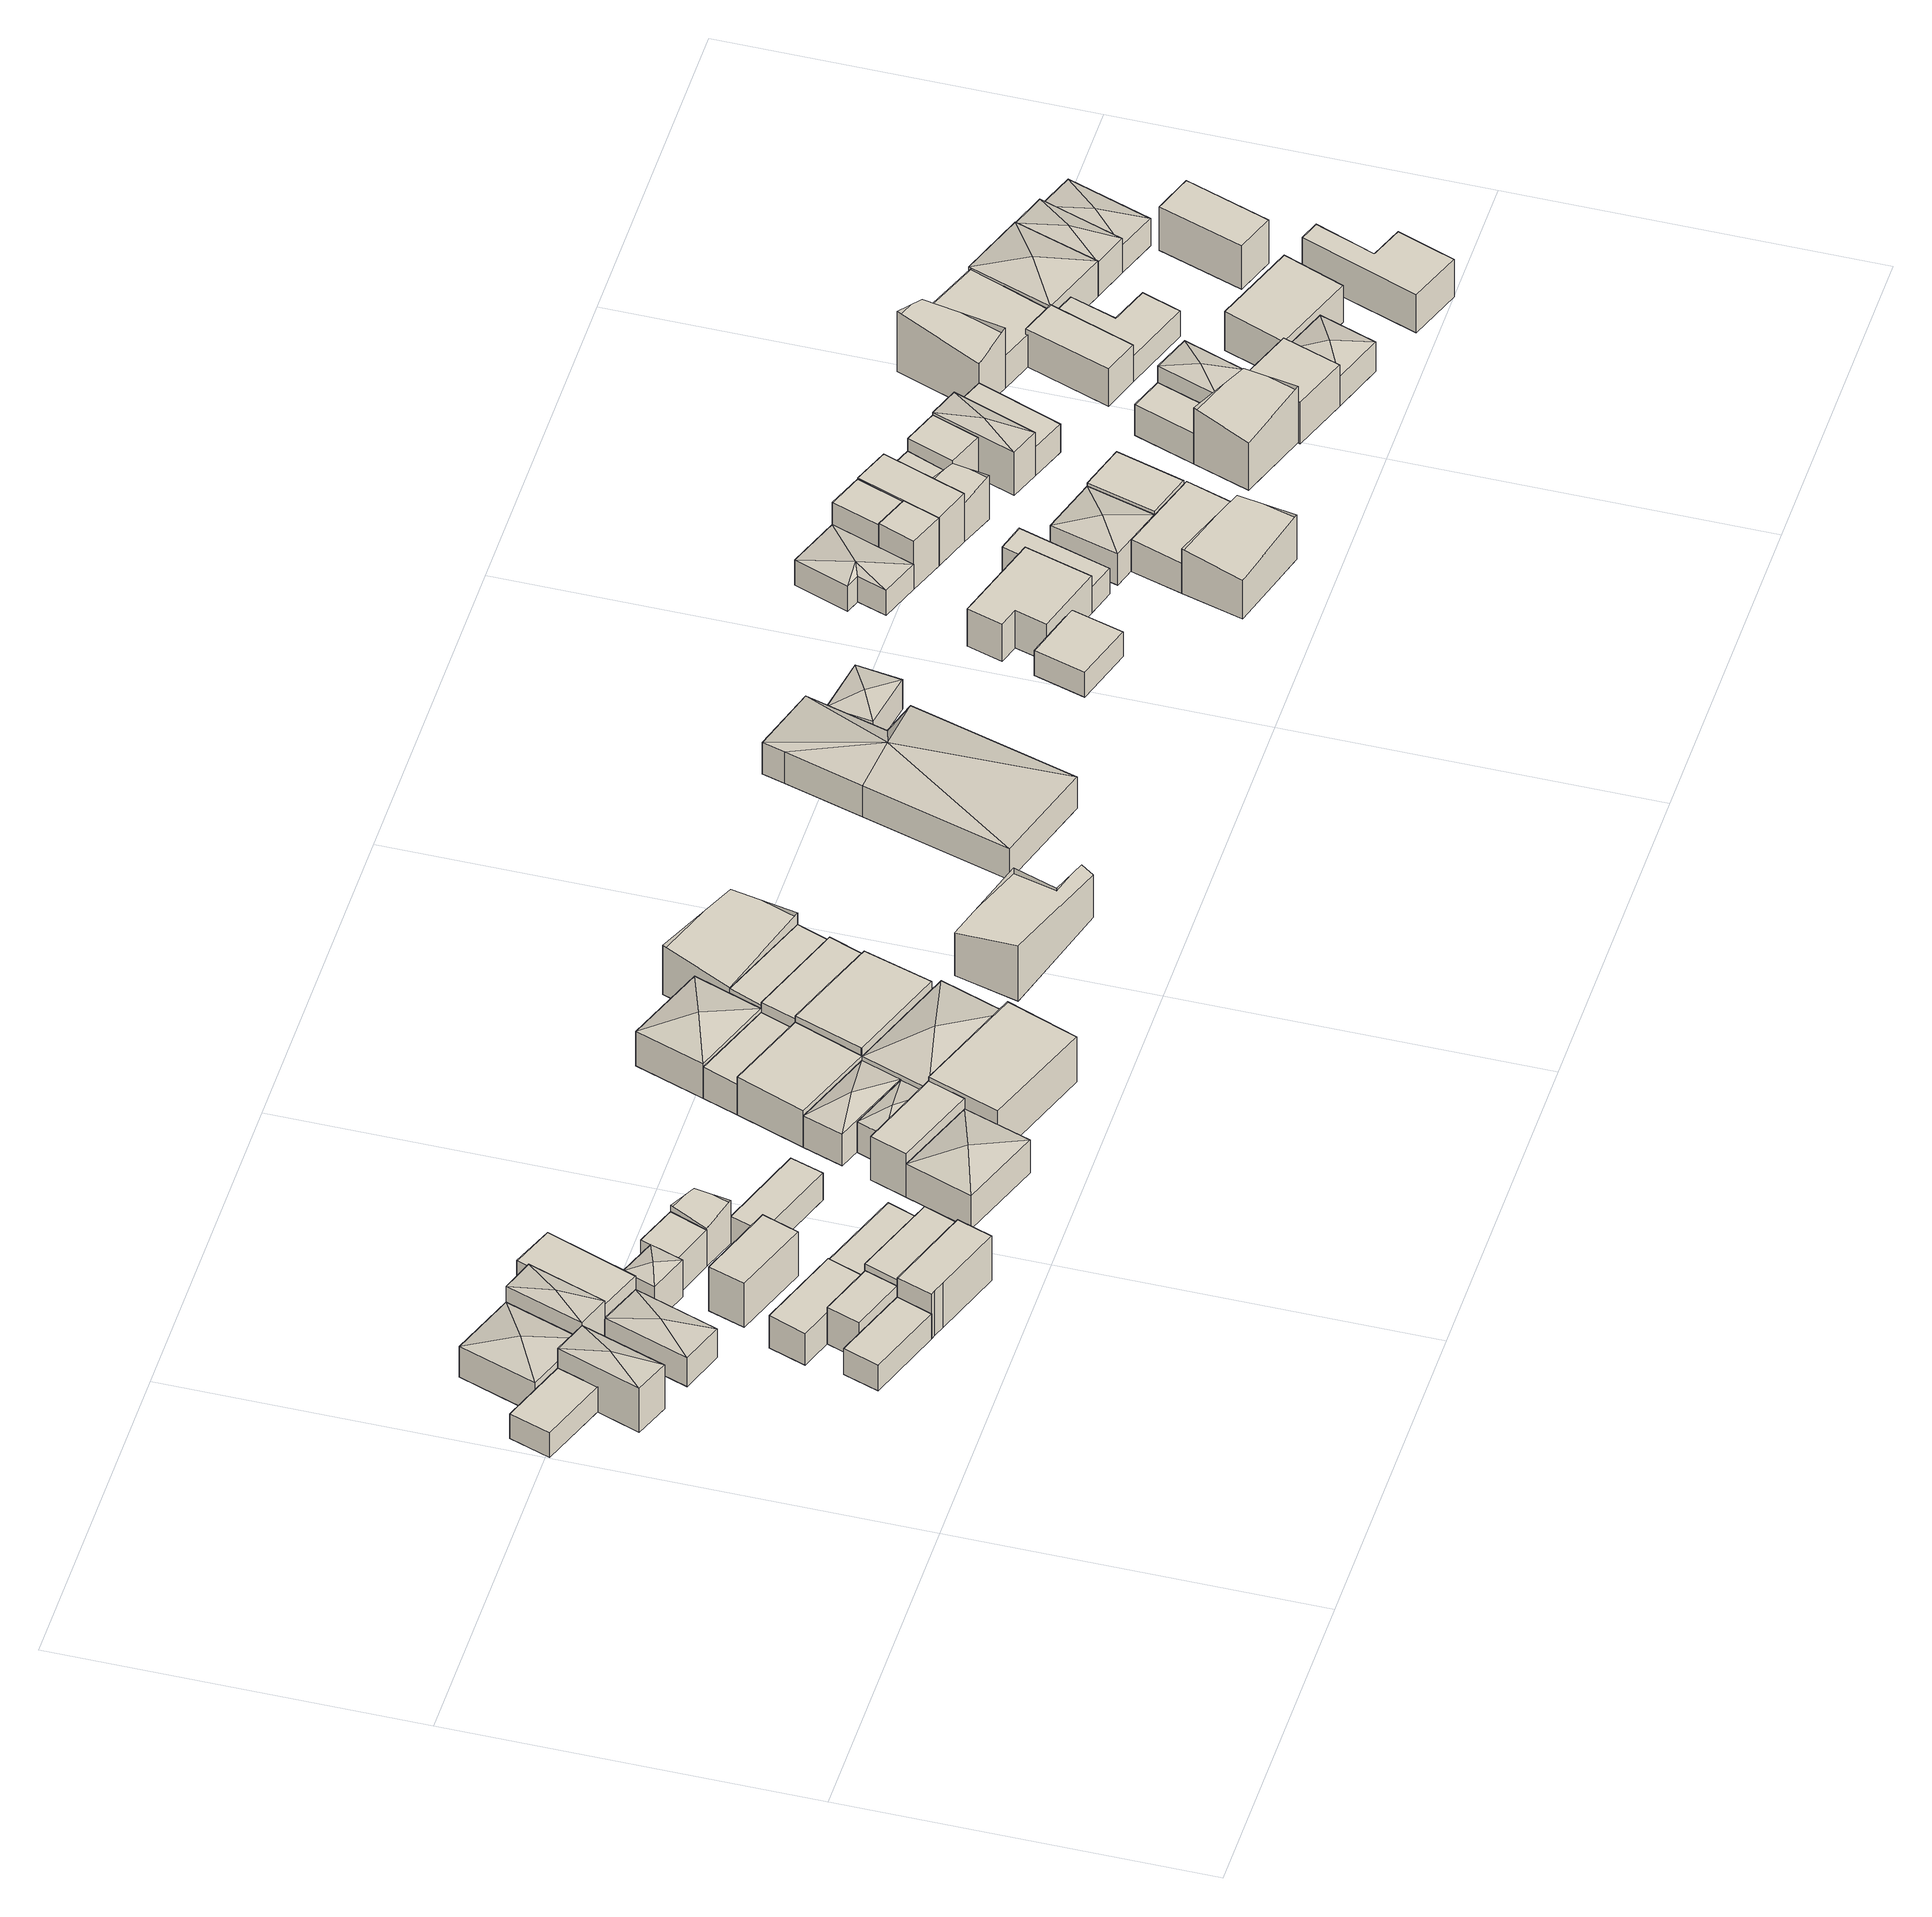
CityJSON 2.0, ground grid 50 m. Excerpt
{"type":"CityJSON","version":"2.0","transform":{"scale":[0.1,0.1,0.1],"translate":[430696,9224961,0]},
"CityObjects":{
"building1":{"type":"Building","attributes":{"Building Type":"Residential","Roof Shape":"flat","Roof Material":"Concrete Glazed Tile","Roof Material Code":1,"Roof Direction":"northwest","Building Height":4.13,"Roof Slope":10.5,"Footprint Area":60.04,"Solar PV Capacity Low":7.52,"Solar PV Capacity High":9.87,"Solar Annual Energy Low":10840,"Solar Annual Energy High":14286,"Suitable PV Area":44.88},"geometry":[{"type":"MultiSurface","lod":"2.2","boundaries":[[[0,1,2,3]],[[3,2,4,5]],[[2,1,6,4]],[[1,0,7,6]],[[0,3,5,7]],[[5,4,6,7]]]}]},
"building2":{"type":"Building","attributes":{"Building Type":"Residential","Roof Shape":"hip","Roof Material":"Concrete Glazed Tile","Roof Material Code":1,"Roof Direction":"northwest","Building Height":7.33,"Roof Slope":27.8,"Footprint Area":62.61,"Solar PV Capacity Low":7.84,"Solar PV Capacity High":10.3,"Solar Annual Energy Low":11304,"Solar Annual Energy High":14898,"Suitable PV Area":46.8},"geometry":[{"type":"MultiSurface","lod":"2.2","boundaries":[[[8,3,9,10]],[[10,9,11,12]],[[9,3,13,11]],[[3,8,14,13]],[[8,10,12,14]],[[12,11,15]],[[11,13,15]],[[13,14,15]],[[14,12,15]]]}]},
"building3":{"type":"Building","attributes":{"Building Type":"Residential","Roof Shape":"hip","Roof Material":"Concrete Glazed Tile","Roof Material Code":1,"Roof Direction":"northwest","Building Height":5.06,"Roof Slope":23.3,"Footprint Area":111.2,"Solar PV Capacity Low":13.92,"Solar PV Capacity High":18.29,"Solar Annual Energy Low":20076,"Solar Annual Energy High":26459,"Suitable PV Area":83.12},"geometry":[{"type":"MultiSurface","lod":"2.2","boundaries":[[[16,17,8,18]],[[18,8,19,20]],[[8,17,21,19]],[[17,16,22,21]],[[16,18,20,22]],[[20,19,23]],[[19,21,23]],[[21,22,23]],[[22,20,23]]]}]},
"building4":{"type":"Building","attributes":{"Building Type":"Residential","Roof Shape":"shed","Roof Material":"Concrete Glazed Tile","Roof Material Code":1,"Roof Direction":"northwest","Building Height":4.15,"Roof Slope":12.6,"Footprint Area":57.9,"Solar PV Capacity Low":7.25,"Solar PV Capacity High":9.52,"Solar Annual Energy Low":10454,"Solar Annual Energy High":13777,"Suitable PV Area":43.28},"geometry":[{"type":"MultiSurface","lod":"2.2","boundaries":[[[24,25,26,27,28]],[[28,27,29,30]],[[27,26,31,29]],[[26,25,32,31]],[[25,24,33,32]],[[24,28,30,33]],[[30,29,31,32,33]]]}]},
"building5":{"type":"Building","attributes":{"Building Type":"Residential","Roof Shape":"hip","Roof Material":"Concrete Glazed Tile","Roof Material Code":1,"Roof Direction":"northwest","Building Height":4.75,"Roof Slope":22.5,"Footprint Area":78.25,"Solar PV Capacity Low":9.8,"Solar PV Capacity High":12.87,"Solar Annual Energy Low":14127,"Solar Annual Energy High":18619,"Suitable PV Area":58.49},"geometry":[{"type":"MultiSurface","lod":"2.2","boundaries":[[[34,35,36,37]],[[37,36,38,39]],[[36,35,40,38]],[[35,34,41,40]],[[34,37,39,41]],[[39,38,42]],[[38,40,42]],[[40,41,42]],[[41,39,42]]]}]},
"building6":{"type":"Building","attributes":{"Building Type":"Residential","Roof Shape":"hip","Roof Material":"Concrete Glazed Tile","Roof Material Code":1,"Roof Direction":"northwest","Building Height":7.66,"Roof Slope":21.5,"Footprint Area":55.86,"Solar PV Capacity Low":6.99,"Solar PV Capacity High":9.19,"Solar Annual Energy Low":10085,"Solar Annual Energy High":13291,"Suitable PV Area":41.75},"geometry":[{"type":"MultiSurface","lod":"2.2","boundaries":[[[18,8,34,43]],[[43,34,44,45]],[[34,8,46,44]],[[8,18,47,46]],[[18,43,45,47]],[[45,44,48]],[[44,46,48]],[[46,47,48]],[[47,45,48]]]}]},
"building7":{"type":"Building","attributes":{"Building Type":"Residential","Roof Shape":"flat","Roof Material":"Concrete Glazed Tile","Roof Material Code":1,"Roof Direction":"northwest","Building Height":6.09,"Roof Slope":8.3,"Footprint Area":38.68,"Solar PV Capacity Low":4.84,"Solar PV Capacity High":6.36,"Solar Annual Energy Low":6984,"Solar Annual Energy High":9204,"Suitable PV Area":28.91},"geometry":[{"type":"MultiSurface","lod":"2.2","boundaries":[[[49,26,25,50]],[[50,25,51,52]],[[25,26,53,51]],[[26,49,54,53]],[[49,50,52,54]],[[52,51,53,54]]]}]},
"building8":{"type":"Building","attributes":{"Building Type":"Residential","Roof Shape":"shed","Roof Material":"Concrete Glazed Tile","Roof Material Code":1,"Roof Direction":"northwest","Building Height":5.1,"Roof Slope":18.2,"Footprint Area":68.45,"Solar PV Capacity Low":8.57,"Solar PV Capacity High":11.26,"Solar Annual Energy Low":12358,"Solar Annual Energy High":16287,"Suitable PV Area":51.17},"geometry":[{"type":"MultiSurface","lod":"2.2","boundaries":[[[55,56,57,58]],[[58,57,59,60]],[[57,56,61,59]],[[56,55,62,61]],[[55,58,60,62]],[[60,59,61,62]]]}]},
"building9":{"type":"Building","attributes":{"Building Type":"Residential","Roof Shape":"flat","Roof Material":"Concrete Glazed Tile","Roof Material Code":1,"Roof Direction":"northwest","Building Height":5.85,"Roof Slope":8.4,"Footprint Area":0,"Solar PV Capacity Low":0,"Solar PV Capacity High":0,"Solar Annual Energy Low":0,"Solar Annual Energy High":0,"Suitable PV Area":0}},
"building10":{"type":"Building","attributes":{"Building Type":"Residential","Roof Shape":"shed","Roof Material":"Concrete Glazed Tile","Roof Material Code":1,"Roof Direction":"northwest","Building Height":6.98,"Roof Slope":15.5,"Footprint Area":84.18,"Solar PV Capacity Low":10.54,"Solar PV Capacity High":13.84,"Solar Annual Energy Low":15198,"Solar Annual Energy High":20030,"Suitable PV Area":62.93},"geometry":[{"type":"MultiSurface","lod":"2.2","boundaries":[[[63,34,37,64]],[[64,37,65,66]],[[37,34,67,65]],[[34,63,68,67]],[[63,64,66,68]],[[66,65,67,68]]]}]},
"building11":{"type":"Building","attributes":{"Building Type":"Residential","Roof Shape":"flat","Roof Material":"Concrete Glazed Tile","Roof Material Code":1,"Roof Direction":"northwest","Building Height":7.36,"Roof Slope":7.9,"Footprint Area":64.98,"Solar PV Capacity Low":8.14,"Solar PV Capacity High":10.69,"Solar Annual Energy Low":11731,"Solar Annual Energy High":15461,"Suitable PV Area":48.57},"geometry":[{"type":"MultiSurface","lod":"2.2","boundaries":[[[25,24,69,70,71,72]],[[72,71,73,74]],[[71,70,75,73]],[[70,69,76,75]],[[69,24,77,76]],[[24,25,78,77]],[[25,72,74,78]],[[74,73,75,76,77,78]]]}]},
"building12":{"type":"Building","attributes":{"Building Type":"Residential","Roof Shape":"hip","Roof Material":"Concrete Glazed Tile","Roof Material Code":1,"Roof Direction":"northwest","Building Height":6.15,"Roof Slope":24.6,"Footprint Area":28.36,"Solar PV Capacity Low":3.55,"Solar PV Capacity High":4.66,"Solar Annual Energy Low":5121,"Solar Annual Energy High":6749,"Suitable PV Area":21.2},"geometry":[{"type":"MultiSurface","lod":"2.2","boundaries":[[[79,80,81,82]],[[82,81,83,84]],[[81,80,85,83]],[[80,79,86,85]],[[79,82,84,86]],[[84,83,87]],[[83,85,87]],[[85,86,87]],[[86,84,87]]]}]},
"building13":{"type":"Building","attributes":{"Building Type":"Residential","Roof Shape":"flat","Roof Material":"Concrete Glazed Tile","Roof Material Code":1,"Roof Direction":"northwest","Building Height":7.26,"Roof Slope":8.5,"Footprint Area":59.99,"Solar PV Capacity Low":7.51,"Solar PV Capacity High":9.87,"Solar Annual Energy Low":10832,"Solar Annual Energy High":14275,"Suitable PV Area":44.85},"geometry":[{"type":"MultiSurface","lod":"2.2","boundaries":[[[88,89,90,91]],[[91,90,92,93]],[[90,89,94,92]],[[89,88,95,94]],[[88,91,93,95]],[[93,92,94,95]]]}]},
"building14":{"type":"Building","attributes":{"Building Type":"Residential","Roof Shape":"shed","Roof Material":"Concrete Glazed Tile","Roof Material Code":1,"Roof Direction":"northwest","Building Height":7.02,"Roof Slope":10.1,"Footprint Area":61.41,"Solar PV Capacity Low":7.69,"Solar PV Capacity High":10.1,"Solar Annual Energy Low":11087,"Solar Annual Energy High":14612,"Suitable PV Area":45.9},"geometry":[{"type":"MultiSurface","lod":"2.2","boundaries":[[[50,25,96,97,98,56]],[[56,98,99,100]],[[98,97,101,99]],[[97,96,102,101]],[[96,25,103,102]],[[25,50,104,103]],[[50,56,100,104]],[[100,99,101,102,103,104]]]}]},
"building15":{"type":"Building","attributes":{"Building Type":"Residential","Roof Shape":"shed","Roof Material":"Concrete Glazed Tile","Roof Material Code":1,"Roof Direction":"northwest","Building Height":6.05,"Roof Slope":16.5,"Footprint Area":34.4,"Solar PV Capacity Low":4.31,"Solar PV Capacity High":5.66,"Solar Annual Energy Low":6211,"Solar Annual Energy High":8186,"Suitable PV Area":25.72},"geometry":[{"type":"MultiSurface","lod":"2.2","boundaries":[[[105,106,107,108]],[[108,107,109,110]],[[107,106,111,109]],[[106,105,112,111]],[[105,108,110,112]],[[110,109,111,112]]]}]},
"building16":{"type":"Building","attributes":{"Building Type":"Residential","Roof Shape":"shed","Roof Material":"Concrete Glazed Tile","Roof Material Code":1,"Roof Direction":"northwest","Building Height":4.64,"Roof Slope":18.6,"Footprint Area":68.97,"Solar PV Capacity Low":8.63,"Solar PV Capacity High":11.34,"Solar Annual Energy Low":12451,"Solar Annual Energy High":16410,"Suitable PV Area":51.55},"geometry":[{"type":"MultiSurface","lod":"2.2","boundaries":[[[57,56,113,114]],[[114,113,115,116]],[[113,56,117,115]],[[56,57,118,117]],[[57,114,116,118]],[[116,115,117,118]]]}]},
"building17":{"type":"Building","attributes":{"Building Type":"Residential","Roof Shape":"gable","Roof Material":"Concrete Glazed Tile","Roof Material Code":1,"Roof Direction":"northwest","Building Height":6.29,"Roof Slope":28.5,"Footprint Area":27.14,"Solar PV Capacity Low":3.4,"Solar PV Capacity High":4.46,"Solar Annual Energy Low":4901,"Solar Annual Energy High":6459,"Suitable PV Area":20.29},"geometry":[{"type":"MultiSurface","lod":"2.2","boundaries":[[[108,107,119,120]],[[120,119,121,122]],[[119,107,123,121]],[[107,108,124,123]],[[108,120,122,124]],[[122,121,123,124]]]}]},
"building18":{"type":"Building","attributes":{"Building Type":"Residential","Roof Shape":"flat","Roof Material":"Concrete Glazed Tile","Roof Material Code":1,"Roof Direction":"northwest","Building Height":4.55,"Roof Slope":13.5,"Footprint Area":60.45,"Solar PV Capacity Low":7.57,"Solar PV Capacity High":9.94,"Solar Annual Energy Low":10915,"Solar Annual Energy High":14385,"Suitable PV Area":45.19},"geometry":[{"type":"MultiSurface","lod":"2.2","boundaries":[[[119,91,125,126]],[[126,125,127,128]],[[125,91,129,127]],[[91,119,130,129]],[[119,126,128,130]],[[128,127,129,130]]]}]},
"building19":{"type":"Building","attributes":{"Building Type":"Residential","Roof Shape":"hip","Roof Material":"Concrete Glazed Tile","Roof Material Code":1,"Roof Direction":"northwest","Building Height":5.46,"Roof Slope":24.7,"Footprint Area":119.54,"Solar PV Capacity Low":14.97,"Solar PV Capacity High":19.66,"Solar Annual Energy Low":21582,"Solar Annual Energy High":28443,"Suitable PV Area":89.36},"geometry":[{"type":"MultiSurface","lod":"2.2","boundaries":[[[131,132,133,134]],[[134,133,135,136]],[[133,132,137,135]],[[132,131,138,137]],[[131,134,136,138]],[[136,135,139]],[[135,137,139]],[[137,138,139]],[[138,136,139]]]}]},
"building20":{"type":"Building","attributes":{"Building Type":"Residential","Roof Shape":"flat","Roof Material":"Concrete Glazed Tile","Roof Material Code":1,"Roof Direction":"northwest","Building Height":7.17,"Roof Slope":9.6,"Footprint Area":66.06,"Solar PV Capacity Low":8.27,"Solar PV Capacity High":10.86,"Solar Annual Energy Low":11927,"Solar Annual Energy High":15719,"Suitable PV Area":49.38},"geometry":[{"type":"MultiSurface","lod":"2.2","boundaries":[[[140,131,134,141]],[[141,134,142,143]],[[134,131,144,142]],[[131,140,145,144]],[[140,141,143,145]],[[143,142,144,145]]]}]},
"building21":{"type":"Building","attributes":{"Building Type":"Residential","Roof Shape":"hip","Roof Material":"Concrete Glazed Tile","Roof Material Code":1,"Roof Direction":"northwest","Building Height":5.12,"Roof Slope":20.3,"Footprint Area":38.64,"Solar PV Capacity Low":4.84,"Solar PV Capacity High":6.35,"Solar Annual Energy Low":6976,"Solar Annual Energy High":9194,"Suitable PV Area":28.88},"geometry":[{"type":"MultiSurface","lod":"2.2","boundaries":[[[146,147,141,148]],[[148,141,149,150]],[[141,147,151,149]],[[147,146,152,151]],[[146,148,150,152]],[[150,149,153]],[[149,151,153]],[[151,152,153]],[[152,150,153]]]}]},
"building22":{"type":"Building","attributes":{"Building Type":"Residential","Roof Shape":"hip","Roof Material":"Concrete Glazed Tile","Roof Material Code":1,"Roof Direction":"northwest","Building Height":5.23,"Roof Slope":27.3,"Footprint Area":71.66,"Solar PV Capacity Low":8.97,"Solar PV Capacity High":11.78,"Solar Annual Energy Low":12937,"Solar Annual Energy High":17050,"Suitable PV Area":53.56},"geometry":[{"type":"MultiSurface","lod":"2.2","boundaries":[[[154,155,148,156]],[[156,148,157,158]],[[148,155,159,157]],[[155,154,160,159]],[[154,156,158,160]],[[158,157,161]],[[157,159,161]],[[159,160,161]],[[160,158,161]]]}]},
"building23":{"type":"Building","attributes":{"Building Type":"Residential","Roof Shape":"shed","Roof Material":"Concrete Glazed Tile","Roof Material Code":1,"Roof Direction":"northwest","Building Height":7.55,"Roof Slope":12.2,"Footprint Area":170.96,"Solar PV Capacity Low":21.41,"Solar PV Capacity High":28.11,"Solar Annual Energy Low":30866,"Solar Annual Energy High":40679,"Suitable PV Area":127.79},"geometry":[{"type":"MultiSurface","lod":"2.2","boundaries":[[[162,163,164,165]],[[165,164,166,167]],[[164,163,168,166]],[[163,162,169,168]],[[162,165,167,169]],[[167,166,168,169]]]}]},
"building24":{"type":"Building","attributes":{"Building Type":"Residential","Roof Shape":"shed","Roof Material":"Concrete Glazed Tile","Roof Material Code":1,"Roof Direction":"northwest","Building Height":5.85,"Roof Slope":20,"Footprint Area":121.44,"Solar PV Capacity Low":15.21,"Solar PV Capacity High":19.97,"Solar Annual Energy Low":21925,"Solar Annual Energy High":28896,"Suitable PV Area":90.78},"geometry":[{"type":"MultiSurface","lod":"2.2","boundaries":[[[154,156,170,171,172]],[[172,171,173,174]],[[171,170,175,173]],[[170,156,176,175]],[[156,154,177,176]],[[154,172,174,177]],[[174,173,175,176,177]]]}]},
"building25":{"type":"Building","attributes":{"Building Type":"Residential","Roof Shape":"shed","Roof Material":"Concrete Glazed Tile","Roof Material Code":1,"Roof Direction":"northwest","Building Height":4.98,"Roof Slope":16,"Footprint Area":63.03,"Solar PV Capacity Low":7.89,"Solar PV Capacity High":10.36,"Solar Annual Energy Low":11379,"Solar Annual Energy High":14996,"Suitable PV Area":47.11},"geometry":[{"type":"MultiSurface","lod":"2.2","boundaries":[[[178,172,171,179]],[[179,171,180,181]],[[171,172,182,180]],[[172,178,183,182]],[[178,179,181,183]],[[181,180,182,183]]]}]},
"building26":{"type":"Building","attributes":{"Building Type":"Residential","Roof Shape":"hip","Roof Material":"Concrete Glazed Tile","Roof Material Code":1,"Roof Direction":"northwest","Building Height":5.88,"Roof Slope":25.5,"Footprint Area":166.78,"Solar PV Capacity Low":20.88,"Solar PV Capacity High":27.43,"Solar Annual Energy Low":30110,"Solar Annual Energy High":39683,"Suitable PV Area":124.66},"geometry":[{"type":"MultiSurface","lod":"2.2","boundaries":[[[184,162,165,185]],[[185,165,186,187]],[[165,162,188,186]],[[162,184,189,188]],[[184,185,187,189]],[[187,186,190]],[[186,188,190]],[[188,189,190]],[[189,187,190]]]}]},
"building27":{"type":"Building","attributes":{"Building Type":"Residential","Roof Shape":"hip","Roof Material":"Concrete Glazed Tile","Roof Material Code":1,"Roof Direction":"northwest","Building Height":5.72,"Roof Slope":27.1,"Footprint Area":122.5,"Solar PV Capacity Low":15.34,"Solar PV Capacity High":20.15,"Solar Annual Energy Low":22117,"Solar Annual Energy High":29149,"Suitable PV Area":91.57},"geometry":[{"type":"MultiSurface","lod":"2.2","boundaries":[[[191,178,179,192]],[[192,179,193,194]],[[179,178,195,193]],[[178,191,196,195]],[[191,192,194,196]],[[194,193,197]],[[193,195,197]],[[195,196,197]],[[196,194,197]]]}]},
"building28":{"type":"Building","attributes":{"Building Type":"Residential","Roof Shape":"flat","Roof Material":"Concrete Glazed Tile","Roof Material Code":1,"Roof Direction":"northwest","Building Height":7.16,"Roof Slope":5.2,"Footprint Area":144.31,"Solar PV Capacity Low":18.07,"Solar PV Capacity High":23.73,"Solar Annual Energy Low":26054,"Solar Annual Energy High":34337,"Suitable PV Area":107.87},"geometry":[{"type":"MultiSurface","lod":"2.2","boundaries":[[[198,171,170,156,199,200]],[[200,199,201,202]],[[199,156,203,201]],[[156,170,204,203]],[[170,171,205,204]],[[171,198,206,205]],[[198,200,202,206]],[[202,201,203,204,205,206]]]}]},
"building29":{"type":"Building","attributes":{"Building Type":"Residential","Roof Shape":"shed","Roof Material":"Concrete Glazed Tile","Roof Material Code":1,"Roof Direction":"northwest","Building Height":6.57,"Roof Slope":10.3,"Footprint Area":73.96,"Solar PV Capacity Low":9.26,"Solar PV Capacity High":12.16,"Solar Annual Energy Low":13352,"Solar Annual Energy High":17597,"Suitable PV Area":55.28},"geometry":[{"type":"MultiSurface","lod":"2.2","boundaries":[[[179,171,207,198,200,208]],[[208,200,209,210]],[[200,198,211,209]],[[198,207,212,211]],[[207,171,213,212]],[[171,179,214,213]],[[179,208,210,214]],[[210,209,211,212,213,214]]]}]},
"building30":{"type":"Building","attributes":{"Building Type":"Residential","Roof Shape":"shed","Roof Material":"Concrete Glazed Tile","Roof Material Code":1,"Roof Direction":"northwest","Building Height":6.1,"Roof Slope":15.2,"Footprint Area":68.94,"Solar PV Capacity Low":8.63,"Solar PV Capacity High":11.34,"Solar Annual Energy Low":12447,"Solar Annual Energy High":16404,"Suitable PV Area":51.53},"geometry":[{"type":"MultiSurface","lod":"2.2","boundaries":[[[215,216,179,217,208]],[[208,217,218,219]],[[217,179,220,218]],[[179,216,221,220]],[[216,215,222,221]],[[215,208,219,222]],[[219,218,220,221,222]]]}]},
"building31":{"type":"Building","attributes":{"Building Type":"Residential","Roof Shape":"gable","Roof Material":"Concrete Glazed Tile","Roof Material Code":1,"Roof Direction":"northwest","Building Height":6.62,"Roof Slope":30.6,"Footprint Area":143.26,"Solar PV Capacity Low":17.94,"Solar PV Capacity High":23.56,"Solar Annual Energy Low":25864,"Solar Annual Energy High":34087,"Suitable PV Area":107.08},"geometry":[{"type":"MultiSurface","lod":"2.2","boundaries":[[[223,216,215,224]],[[224,215,225,226]],[[215,216,227,225]],[[216,223,228,227]],[[223,224,226,228]],[[226,225,227,228]]]}]},
"building32":{"type":"Building","attributes":{"Building Type":"Residential","Roof Shape":"gable","Roof Material":"Concrete Glazed Tile","Roof Material Code":1,"Roof Direction":"northwest","Building Height":7.05,"Roof Slope":27.2,"Footprint Area":111.42,"Solar PV Capacity Low":13.95,"Solar PV Capacity High":18.32,"Solar Annual Energy Low":20116,"Solar Annual Energy High":26512,"Suitable PV Area":83.29},"geometry":[{"type":"MultiSurface","lod":"2.2","boundaries":[[[229,230,231,232,233,234]],[[234,233,235,236]],[[233,232,237,235]],[[232,231,238,237]],[[231,230,239,238]],[[230,229,240,239]],[[229,234,236,240]],[[236,235,237,238,239,240]]]}]},
"building33":{"type":"Building","attributes":{"Building Type":"Residential","Roof Shape":"hip","Roof Material":"Concrete Glazed Tile","Roof Material Code":1,"Roof Direction":"northwest","Building Height":5.21,"Roof Slope":28.4,"Footprint Area":481.95,"Solar PV Capacity Low":60.34,"Solar PV Capacity High":79.26,"Solar Annual Energy Low":87014,"Solar Annual Energy High":114677,"Suitable PV Area":360.26},"geometry":[{"type":"MultiSurface","lod":"2.2","boundaries":[[[241,242,243,244,245,246,247,248]],[[248,247,249,250]],[[247,246,251,249]],[[246,245,252,251]],[[245,244,253,252]],[[244,243,254,253]],[[243,242,255,254]],[[242,241,256,255]],[[241,248,250,256]],[[250,249,257]],[[249,251,257]],[[251,252,257]],[[252,253,257]],[[253,254,257]],[[254,255,257]],[[255,256,257]],[[256,250,257]]]}]},
"building34":{"type":"Building","attributes":{"Building Type":"Residential","Roof Shape":"hip","Roof Material":"Concrete Glazed Tile","Roof Material Code":1,"Roof Direction":"northwest","Building Height":4.89,"Roof Slope":21.2,"Footprint Area":52.4,"Solar PV Capacity Low":6.56,"Solar PV Capacity High":8.62,"Solar Annual Energy Low":9461,"Solar Annual Energy High":12468,"Suitable PV Area":39.17},"geometry":[{"type":"MultiSurface","lod":"2.2","boundaries":[[[258,259,260,261]],[[261,260,262,263]],[[260,259,264,262]],[[259,258,265,264]],[[258,261,263,265]],[[263,262,266]],[[262,264,266]],[[264,265,266]],[[265,263,266]]]}]},
"building35":{"type":"Building","attributes":{"Building Type":"Residential","Roof Shape":"flat","Roof Material":"Concrete Glazed Tile","Roof Material Code":1,"Roof Direction":"southwest","Building Height":4.08,"Roof Slope":14.9,"Footprint Area":63.73,"Solar PV Capacity Low":7.98,"Solar PV Capacity High":10.48,"Solar Annual Energy Low":11506,"Solar Annual Energy High":15164,"Suitable PV Area":47.64},"geometry":[{"type":"MultiSurface","lod":"2.2","boundaries":[[[267,268,269,270]],[[270,269,271,272]],[[269,268,273,271]],[[268,267,274,273]],[[267,270,272,274]],[[272,271,273,274]]]}]},
"building36":{"type":"Building","attributes":{"Building Type":"Residential","Roof Shape":"flat","Roof Material":"Concrete Glazed Tile","Roof Material Code":1,"Roof Direction":"northwest","Building Height":6.2,"Roof Slope":14.4,"Footprint Area":114.54,"Solar PV Capacity Low":14.34,"Solar PV Capacity High":18.84,"Solar Annual Energy Low":20679,"Solar Annual Energy High":27253,"Suitable PV Area":85.62},"geometry":[{"type":"MultiSurface","lod":"2.2","boundaries":[[[275,276,277,278,279,280]],[[280,279,281,282]],[[279,278,283,281]],[[278,277,284,283]],[[277,276,285,284]],[[276,275,286,285]],[[275,280,282,286]],[[282,281,283,284,285,286]]]}]},
"building37":{"type":"Building","attributes":{"Building Type":"Residential","Roof Shape":"shed","Roof Material":"Concrete Glazed Tile","Roof Material Code":1,"Roof Direction":"northwest","Building Height":4.31,"Roof Slope":11.8,"Footprint Area":52.12,"Solar PV Capacity Low":6.53,"Solar PV Capacity High":8.57,"Solar Annual Energy Low":9410,"Solar Annual Energy High":12402,"Suitable PV Area":38.96},"geometry":[{"type":"MultiSurface","lod":"2.2","boundaries":[[[287,279,288,289]],[[289,288,290,291]],[[288,279,292,290]],[[279,287,293,292]],[[287,289,291,293]],[[291,290,292,293]]]}]},
"building38":{"type":"Building","attributes":{"Building Type":"Residential","Roof Shape":"hip","Roof Material":"Concrete Glazed Tile","Roof Material Code":1,"Roof Direction":"northwest","Building Height":4.18,"Roof Slope":26.2,"Footprint Area":88.29,"Solar PV Capacity Low":11.05,"Solar PV Capacity High":14.52,"Solar Annual Energy Low":15940,"Solar Annual Energy High":21007,"Suitable PV Area":66},"geometry":[{"type":"MultiSurface","lod":"2.2","boundaries":[[[294,295,296,297,298,299]],[[299,298,300,301]],[[298,297,302,300]],[[297,296,303,302]],[[296,295,304,303]],[[295,294,305,304]],[[294,299,301,305]],[[301,300,306]],[[300,302,306]],[[302,303,306]],[[303,304,306]],[[304,305,306]],[[305,301,306]]]}]},
"building39":{"type":"Building","attributes":{"Building Type":"Residential","Roof Shape":"gable","Roof Material":"Concrete Glazed Tile","Roof Material Code":1,"Roof Direction":"northwest","Building Height":6.36,"Roof Slope":30.9,"Footprint Area":108.57,"Solar PV Capacity Low":13.59,"Solar PV Capacity High":17.86,"Solar Annual Energy Low":19602,"Solar Annual Energy High":25834,"Suitable PV Area":81.16},"geometry":[{"type":"MultiSurface","lod":"2.2","boundaries":[[[307,308,309,310]],[[310,309,311,312]],[[309,308,313,311]],[[308,307,314,313]],[[307,310,312,314]],[[312,311,313,314]]]}]},
"building40":{"type":"Building","attributes":{"Building Type":"Residential","Roof Shape":"flat","Roof Material":"Concrete Glazed Tile","Roof Material Code":1,"Roof Direction":"northwest","Building Height":7.96,"Roof Slope":8,"Footprint Area":27.65,"Solar PV Capacity Low":3.46,"Solar PV Capacity High":4.55,"Solar Annual Energy Low":4992,"Solar Annual Energy High":6579,"Suitable PV Area":20.67},"geometry":[{"type":"MultiSurface","lod":"2.2","boundaries":[[[315,298,316,317]],[[317,316,318,319]],[[316,298,320,318]],[[298,315,321,320]],[[315,317,319,321]],[[319,318,320,321]]]}]},
"building41":{"type":"Building","attributes":{"Building Type":"Residential","Roof Shape":"shed","Roof Material":"Concrete Glazed Tile","Roof Material Code":1,"Roof Direction":"northwest","Building Height":4.9,"Roof Slope":18.7,"Footprint Area":92.73,"Solar PV Capacity Low":11.61,"Solar PV Capacity High":15.25,"Solar Annual Energy Low":16742,"Solar Annual Energy High":22065,"Suitable PV Area":69.32},"geometry":[{"type":"MultiSurface","lod":"2.2","boundaries":[[[322,307,310,323]],[[323,310,324,325]],[[310,307,326,324]],[[307,322,327,326]],[[322,323,325,327]],[[325,324,326,327]]]}]},
"building42":{"type":"Building","attributes":{"Building Type":"Residential","Roof Shape":"hip","Roof Material":"Concrete Glazed Tile","Roof Material Code":1,"Roof Direction":"northwest","Building Height":5.2,"Roof Slope":23.7,"Footprint Area":81.03,"Solar PV Capacity Low":10.14,"Solar PV Capacity High":13.32,"Solar Annual Energy Low":14629,"Solar Annual Energy High":19279,"Suitable PV Area":60.57},"geometry":[{"type":"MultiSurface","lod":"2.2","boundaries":[[[328,329,330,331]],[[331,330,332,333]],[[330,329,334,332]],[[329,328,335,334]],[[328,331,333,335]],[[333,332,336]],[[332,334,336]],[[334,335,336]],[[335,333,336]]]}]},
"building43":{"type":"Building","attributes":{"Building Type":"Residential","Roof Shape":"flat","Roof Material":"Concrete Glazed Tile","Roof Material Code":1,"Roof Direction":"northwest","Building Height":7.8,"Roof Slope":10.3,"Footprint Area":35.3,"Solar PV Capacity Low":4.42,"Solar PV Capacity High":5.8,"Solar Annual Energy Low":6373,"Solar Annual Energy High":8399,"Suitable PV Area":26.39},"geometry":[{"type":"MultiSurface","lod":"2.2","boundaries":[[[299,315,317,337]],[[337,317,338,339]],[[317,315,340,338]],[[315,299,341,340]],[[299,337,339,341]],[[339,338,340,341]]]}]},
"building44":{"type":"Building","attributes":{"Building Type":"Residential","Roof Shape":"flat","Roof Material":"Concrete Glazed Tile","Roof Material Code":1,"Roof Direction":"northwest","Building Height":7.95,"Roof Slope":5.6,"Footprint Area":65.53,"Solar PV Capacity Low":8.2,"Solar PV Capacity High":10.78,"Solar Annual Energy Low":11831,"Solar Annual Energy High":15593,"Suitable PV Area":48.98},"geometry":[{"type":"MultiSurface","lod":"2.2","boundaries":[[[337,316,342,343]],[[343,342,344,345]],[[342,316,318,344]],[[316,337,346,318]],[[337,343,345,346]],[[345,344,318,346]]]}]},
"building45":{"type":"Building","attributes":{"Building Type":"Residential","Roof Shape":"gable","Roof Material":"Concrete Glazed Tile","Roof Material Code":1,"Roof Direction":"northwest","Building Height":6.42,"Roof Slope":28.7,"Footprint Area":26.91,"Solar PV Capacity Low":3.37,"Solar PV Capacity High":4.42,"Solar Annual Energy Low":4858,"Solar Annual Energy High":6402,"Suitable PV Area":20.11},"geometry":[{"type":"MultiSurface","lod":"2.2","boundaries":[[[347,342,348,349]],[[349,348,350,351]],[[348,342,352,350]],[[342,347,353,352]],[[347,349,351,353]],[[351,350,352,353]]]}]},
"building46":{"type":"Building","attributes":{"Building Type":"Residential","Roof Shape":"flat","Roof Material":"Concrete Glazed Tile","Roof Material Code":1,"Roof Direction":"northwest","Building Height":5.65,"Roof Slope":12,"Footprint Area":64.3,"Solar PV Capacity Low":8.05,"Solar PV Capacity High":10.57,"Solar Annual Energy Low":11608,"Solar Annual Energy High":15299,"Suitable PV Area":48.06},"geometry":[{"type":"MultiSurface","lod":"2.2","boundaries":[[[331,330,354,355]],[[355,354,356,357]],[[354,330,358,356]],[[330,331,359,358]],[[331,355,357,359]],[[357,356,358,359]]]}]},
"building47":{"type":"Building","attributes":{"Building Type":"Residential","Roof Shape":"shed","Roof Material":"Concrete Glazed Tile","Roof Material Code":1,"Roof Direction":"northwest","Building Height":4.54,"Roof Slope":19.4,"Footprint Area":34.33,"Solar PV Capacity Low":4.3,"Solar PV Capacity High":5.65,"Solar Annual Energy Low":6198,"Solar Annual Energy High":8168,"Suitable PV Area":25.66},"geometry":[{"type":"MultiSurface","lod":"2.2","boundaries":[[[343,347,349,360]],[[360,349,361,362]],[[349,347,363,361]],[[347,343,364,363]],[[343,360,362,364]],[[362,361,363,364]]]}]},
"building48":{"type":"Building","attributes":{"Building Type":"Residential","Roof Shape":"flat","Roof Material":"Concrete Glazed Tile","Roof Material Code":1,"Roof Direction":"northwest","Building Height":6.79,"Roof Slope":13.6,"Footprint Area":35.74,"Solar PV Capacity Low":4.48,"Solar PV Capacity High":5.88,"Solar Annual Energy Low":6453,"Solar Annual Energy High":8504,"Suitable PV Area":26.72},"geometry":[{"type":"MultiSurface","lod":"2.2","boundaries":[[[365,360,349,366]],[[366,349,367,368]],[[349,360,369,367]],[[360,365,370,369]],[[365,366,368,370]],[[368,367,369,370]]]}]},
"building49":{"type":"Building","attributes":{"Building Type":"Residential","Roof Shape":"hip","Roof Material":"Concrete Glazed Tile","Roof Material Code":1,"Roof Direction":"northwest","Building Height":7.16,"Roof Slope":22.7,"Footprint Area":54.44,"Solar PV Capacity Low":6.82,"Solar PV Capacity High":8.95,"Solar Annual Energy Low":9829,"Solar Annual Energy High":12954,"Suitable PV Area":40.69},"geometry":[{"type":"MultiSurface","lod":"2.2","boundaries":[[[365,371,372,373]],[[373,372,374,375]],[[372,371,376,374]],[[371,365,377,376]],[[365,373,375,377]],[[375,374,378]],[[374,376,378]],[[376,377,378]],[[377,375,378]]]}]},
"building50":{"type":"Building","attributes":{"Building Type":"Residential","Roof Shape":"gable","Roof Material":"Concrete Glazed Tile","Roof Material Code":1,"Roof Direction":"northwest","Building Height":7.88,"Roof Slope":32.7,"Footprint Area":85.76,"Solar PV Capacity Low":10.74,"Solar PV Capacity High":14.1,"Solar Annual Energy Low":15484,"Solar Annual Energy High":20407,"Suitable PV Area":64.11},"geometry":[{"type":"MultiSurface","lod":"2.2","boundaries":[[[379,380,381,382]],[[382,381,383,384]],[[381,380,385,383]],[[380,379,386,385]],[[379,382,384,386]],[[384,383,385,386]]]}]},
"building51":{"type":"Building","attributes":{"Building Type":"Residential","Roof Shape":"shed","Roof Material":"Concrete Glazed Tile","Roof Material Code":1,"Roof Direction":"northwest","Building Height":4.72,"Roof Slope":13.3,"Footprint Area":62.81,"Solar PV Capacity Low":7.86,"Solar PV Capacity High":10.33,"Solar Annual Energy Low":11341,"Solar Annual Energy High":14946,"Suitable PV Area":46.95},"geometry":[{"type":"MultiSurface","lod":"2.2","boundaries":[[[373,372,387,388]],[[388,387,389,390]],[[387,372,391,389]],[[372,373,392,391]],[[373,388,390,392]],[[390,389,391,392]]]}]},
"building52":{"type":"Building","attributes":{"Building Type":"Residential","Roof Shape":"flat","Roof Material":"Concrete Glazed Tile","Roof Material Code":1,"Roof Direction":"northwest","Building Height":5.14,"Roof Slope":9.6,"Footprint Area":43.09,"Solar PV Capacity Low":5.4,"Solar PV Capacity High":7.09,"Solar Annual Energy Low":7780,"Solar Annual Energy High":10253,"Suitable PV Area":32.21},"geometry":[{"type":"MultiSurface","lod":"2.2","boundaries":[[[393,379,394,395]],[[395,394,396,397]],[[394,379,398,396]],[[379,393,399,398]],[[393,395,397,399]],[[397,396,398,399]]]}]},
"building53":{"type":"Building","attributes":{"Building Type":"Residential","Roof Shape":"hip","Roof Material":"Concrete Glazed Tile","Roof Material Code":1,"Roof Direction":"northwest","Building Height":7.75,"Roof Slope":27.9,"Footprint Area":49.57,"Solar PV Capacity Low":6.21,"Solar PV Capacity High":8.15,"Solar Annual Energy Low":8950,"Solar Annual Energy High":11795,"Suitable PV Area":37.06},"geometry":[{"type":"MultiSurface","lod":"2.2","boundaries":[[[395,394,382,400]],[[400,382,401,402]],[[382,394,403,401]],[[394,395,404,403]],[[395,400,402,404]],[[402,401,405]],[[401,403,405]],[[403,404,405]],[[404,402,405]]]}]},
"building54":{"type":"Building","attributes":{"Building Type":"Residential","Roof Shape":"flat","Roof Material":"Concrete Glazed Tile","Roof Material Code":1,"Roof Direction":"northwest","Building Height":6.94,"Roof Slope":12.3,"Footprint Area":69.16,"Solar PV Capacity Low":8.66,"Solar PV Capacity High":11.37,"Solar Annual Energy Low":12487,"Solar Annual Energy High":16456,"Suitable PV Area":51.7},"geometry":[{"type":"MultiSurface","lod":"2.2","boundaries":[[[406,407,408,409]],[[409,408,410,411]],[[408,407,412,410]],[[407,406,413,412]],[[406,409,411,413]],[[411,410,412,413]]]}]},
"building55":{"type":"Building","attributes":{"Building Type":"Residential","Roof Shape":"gable","Roof Material":"Concrete Glazed Tile","Roof Material Code":1,"Roof Direction":"northwest","Building Height":7.99,"Roof Slope":27.9,"Footprint Area":66.55,"Solar PV Capacity Low":8.33,"Solar PV Capacity High":10.94,"Solar Annual Energy Low":12015,"Solar Annual Energy High":15835,"Suitable PV Area":49.74},"geometry":[{"type":"MultiSurface","lod":"2.2","boundaries":[[[414,415,388,416]],[[416,388,417,418]],[[388,415,419,417]],[[415,414,420,419]],[[414,416,418,420]],[[418,417,419,420]]]}]},
"building56":{"type":"Building","attributes":{"Building Type":"Residential","Roof Shape":"hip","Roof Material":"Concrete Glazed Tile","Roof Material Code":1,"Roof Direction":"northwest","Building Height":4.93,"Roof Slope":27.5,"Footprint Area":63.73,"Solar PV Capacity Low":7.98,"Solar PV Capacity High":10.48,"Solar Annual Energy Low":11506,"Solar Annual Energy High":15164,"Suitable PV Area":47.64},"geometry":[{"type":"MultiSurface","lod":"2.2","boundaries":[[[409,408,421,422]],[[422,421,423,424]],[[421,408,425,423]],[[408,409,426,425]],[[409,422,424,426]],[[424,423,427]],[[423,425,427]],[[425,426,427]],[[426,424,427]]]}]},
"building57":{"type":"Building","attributes":{"Building Type":"Residential","Roof Shape":"flat","Roof Material":"Concrete Glazed Tile","Roof Material Code":1,"Roof Direction":"northwest","Building Height":6.16,"Roof Slope":6,"Footprint Area":65.84,"Solar PV Capacity Low":8.24,"Solar PV Capacity High":10.83,"Solar Annual Energy Low":11887,"Solar Annual Energy High":15666,"Suitable PV Area":49.21},"geometry":[{"type":"MultiSurface","lod":"2.2","boundaries":[[[428,429,430,431]],[[431,430,432,433]],[[430,429,434,432]],[[429,428,435,434]],[[428,431,433,435]],[[433,432,434,435]]]}]},
"building58":{"type":"Building","attributes":{"Building Type":"Residential","Roof Shape":"flat","Roof Material":"Concrete Glazed Tile","Roof Material Code":1,"Roof Direction":"northwest","Building Height":4.34,"Roof Slope":14.1,"Footprint Area":85.06,"Solar PV Capacity Low":10.65,"Solar PV Capacity High":13.99,"Solar Annual Energy Low":15358,"Solar Annual Energy High":20240,"Suitable PV Area":63.59},"geometry":[{"type":"MultiSurface","lod":"2.2","boundaries":[[[436,437,431,430,438,439]],[[439,438,440,441]],[[438,430,442,440]],[[430,431,443,442]],[[431,437,444,443]],[[437,436,445,444]],[[436,439,441,445]],[[441,440,442,443,444,445]]]}]},
"building59":{"type":"Building","attributes":{"Building Type":"Residential","Roof Shape":"shed","Roof Material":"Concrete Glazed Tile","Roof Material Code":1,"Roof Direction":"northwest","Building Height":5.28,"Roof Slope":17.6,"Footprint Area":122.85,"Solar PV Capacity Low":15.38,"Solar PV Capacity High":20.2,"Solar Annual Energy Low":22179,"Solar Annual Energy High":29230,"Suitable PV Area":91.83},"geometry":[{"type":"MultiSurface","lod":"2.2","boundaries":[[[414,416,446,447]],[[447,446,448,449]],[[446,416,450,448]],[[416,414,451,450]],[[414,447,449,451]],[[449,448,450,451]]]}]},
"building60":{"type":"Building","attributes":{"Building Type":"Residential","Roof Shape":"shed","Roof Material":"Concrete Glazed Tile","Roof Material Code":1,"Roof Direction":"northwest","Building Height":6.12,"Roof Slope":16.8,"Footprint Area":110.25,"Solar PV Capacity Low":13.8,"Solar PV Capacity High":18.13,"Solar Annual Energy Low":19906,"Solar Annual Energy High":26234,"Suitable PV Area":82.41},"geometry":[{"type":"MultiSurface","lod":"2.2","boundaries":[[[452,409,453,454]],[[454,453,455,456]],[[453,409,457,455]],[[409,452,458,457]],[[452,454,456,458]],[[456,455,457,458]]]}]},
"building61":{"type":"Building","attributes":{"Building Type":"Residential","Roof Shape":"hip","Roof Material":"Concrete Glazed Tile","Roof Material Code":1,"Roof Direction":"northwest","Building Height":5.89,"Roof Slope":29.6,"Footprint Area":122.28,"Solar PV Capacity Low":15.31,"Solar PV Capacity High":20.11,"Solar Annual Energy Low":22076,"Solar Annual Energy High":29094,"Suitable PV Area":91.4},"geometry":[{"type":"MultiSurface","lod":"2.2","boundaries":[[[459,431,460,461]],[[461,460,462,463]],[[460,431,464,462]],[[431,459,465,464]],[[459,461,463,465]],[[463,462,466]],[[462,464,466]],[[464,465,466]],[[465,463,466]]]}]},
"building62":{"type":"Building","attributes":{"Building Type":"Residential","Roof Shape":"shed","Roof Material":"Concrete Glazed Tile","Roof Material Code":1,"Roof Direction":"northwest","Building Height":6.26,"Roof Slope":17.6,"Footprint Area":91.72,"Solar PV Capacity Low":11.48,"Solar PV Capacity High":15.08,"Solar Annual Energy Low":16559,"Solar Annual Energy High":21823,"Suitable PV Area":68.56},"geometry":[{"type":"MultiSurface","lod":"2.2","boundaries":[[[467,468,469,470,471,472]],[[472,471,473,474]],[[471,470,475,473]],[[470,469,476,475]],[[469,468,477,476]],[[468,467,478,477]],[[467,472,474,478]],[[474,473,475,476,477,478]]]}]},
"building63":{"type":"Building","attributes":{"Building Type":"Residential","Roof Shape":"hip","Roof Material":"Concrete Glazed Tile","Roof Material Code":1,"Roof Direction":"northwest","Building Height":5.66,"Roof Slope":24,"Footprint Area":64.22,"Solar PV Capacity Low":8.04,"Solar PV Capacity High":10.56,"Solar Annual Energy Low":11595,"Solar Annual Energy High":15281,"Suitable PV Area":48.01},"geometry":[{"type":"MultiSurface","lod":"2.2","boundaries":[[[479,461,460,480]],[[480,460,481,482]],[[460,461,483,481]],[[461,479,484,483]],[[479,480,482,484]],[[482,481,485]],[[481,483,485]],[[483,484,485]],[[484,482,485]]]}]},
"building64":{"type":"Building","attributes":{"Building Type":"Residential","Roof Shape":"flat","Roof Material":"Concrete Glazed Tile","Roof Material Code":1,"Roof Direction":"northwest","Building Height":7.16,"Roof Slope":11.5,"Footprint Area":70.7,"Solar PV Capacity Low":8.85,"Solar PV Capacity High":11.63,"Solar Annual Energy Low":12765,"Solar Annual Energy High":16823,"Suitable PV Area":52.85},"geometry":[{"type":"MultiSurface","lod":"2.2","boundaries":[[[486,487,488,489]],[[489,488,490,491]],[[488,487,492,490]],[[487,486,493,492]],[[486,489,491,493]],[[491,490,492,493]]]}]},
"building65":{"type":"Building","attributes":{"Building Type":"Residential","Roof Shape":"hip","Roof Material":"Concrete Glazed Tile","Roof Material Code":1,"Roof Direction":"northwest","Building Height":4.46,"Roof Slope":21.9,"Footprint Area":72.83,"Solar PV Capacity Low":9.12,"Solar PV Capacity High":11.98,"Solar Annual Energy Low":13148,"Solar Annual Energy High":17328,"Suitable PV Area":54.44},"geometry":[{"type":"MultiSurface","lod":"2.2","boundaries":[[[479,480,494,495]],[[495,494,496,497]],[[494,480,498,496]],[[480,479,499,498]],[[479,495,497,499]],[[497,496,500]],[[496,498,500]],[[498,499,500]],[[499,497,500]]]}]}
},
"vertices":[
[22,551,0],[2,495,0],[97,461,0],[117,517,0],[97,461,41],[117,517,41],[2,495,41],[22,551,41],
[165,500,0],[75,402,0],[124,384,0],[75,402,73],[124,384,73],[117,517,73],[165,500,73],[120,451,82],
[111,640,0],[73,533,0],[203,607,0],[165,500,51],[203,607,51],[73,533,51],[111,640,51],[138,570,62],
[333,105,0],[350,153,0],[274,180,0],[243,191,0],[226,142,0],[243,191,43],[226,142,42],[274,180,43],[350,153,43],[333,105,42],
[211,484,0],[170,368,0],[230,347,0],[271,462,0],[230,347,48],[271,462,48],[170,368,48],[211,484,48],[220,415,56],
[249,591,0],[211,484,77],[249,591,77],[165,500,77],[203,607,77],[207,545,83],
[290,225,0],[366,198,0],[350,153,61],[366,198,61],[274,180,61],[290,225,61],
[246,240,0],[366,199,0],[383,250,0],[264,291,0],[383,250,53],[264,291,54],[366,199,51],[246,240,52],
[255,608,0],[315,586,0],[271,462,70],[315,586,72],[211,484,70],[255,608,73],
[340,103,0],[357,97,0],[454,63,0],[471,111,0],[454,63,74],[471,111,74],[357,97,74],[340,103,74],[333,105,74],[350,153,74],
[284,482,0],[267,437,0],[323,417,0],[339,462,0],[323,417,62],[339,462,62],[267,437,62],[284,482,62],[303,449,68],
[308,380,0],[291,330,0],[398,292,0],[416,342,0],[398,292,73],[416,342,73],[291,330,73],[308,380,73],
[351,153,0],[470,111,0],[486,157,0],[486,157,71],[366,199,72],[470,111,70],[351,153,71],[350,153,71],[366,198,72],
[342,476,0],[324,424,0],[384,404,0],[402,455,0],[384,404,60],[402,455,62],[324,424,61],[342,476,63],
[487,157,0],[504,208,0],[487,157,46],[504,208,48],[366,199,48],[383,250,50],
[431,387,0],[449,438,0],[431,387,72],[449,438,63],[384,404,63],[402,455,72],
[537,300,0],[552,345,0],[537,300,45],[552,345,45],[416,342,45],[431,387,45],
[569,204,0],[536,112,0],[652,70,0],[684,162,0],[652,70,55],[684,162,55],[536,112,55],[569,204,55],[610,137,67],
[587,254,0],[703,213,0],[684,162,72],[703,213,72],[569,204,72],[587,254,72],
[630,283,0],[616,244,0],[717,252,0],[703,213,51],[717,252,51],[616,244,51],[630,283,51],[666,248,56],
[621,349,0],[602,294,0],[737,307,0],[717,252,52],[737,307,52],[602,294,52],[621,349,52],[669,301,61],
[702,213,0],[668,116,0],[824,60,0],[859,157,0],[824,60,75],[859,157,78],[668,116,77],[702,213,79],
[737,308,0],[770,401,0],[655,442,0],[770,401,62],[655,442,63],[737,308,59],[737,307,59],[621,349,60],
[672,490,0],[787,449,0],[770,401,50],[787,449,51],[655,442,51],[672,490,52],
[736,307,0],[893,251,0],[859,157,59],[893,251,59],[702,213,59],[736,307,59],[798,232,73],
[706,585,0],[821,543,0],[787,449,57],[821,543,57],[672,490,57],[706,585,57],[747,517,70],
[831,379,0],[875,258,0],[905,352,0],[875,258,72],[905,352,72],[737,307,72],[737,308,72],[770,401,72],[831,379,72],
[801,390,0],[923,401,0],[905,352,66],[923,401,67],[831,379,66],[801,390,66],[770,401,67],[787,449,67],
[939,446,0],[804,494,0],[823,436,0],[823,436,62],[923,401,61],[787,449,62],[804,494,64],[939,446,62],
[838,588,0],[973,540,0],[939,446,81],[973,540,66],[804,494,66],[838,588,81],
[967,255,0],[944,168,0],[1113,121,0],[1119,137,0],[1063,153,0],[1079,212,0],[1063,153,85],[1079,212,90],[1119,137,78],[1113,121,71],[944,168,92],[967,255,71],
[1313,438,0],[1346,551,0],[1251,579,0],[1242,548,0],[1210,440,0],[1150,237,0],[1296,193,0],[1364,423,0],[1296,193,52],[1364,423,52],[1150,237,52],[1210,440,52],[1242,548,52],[1251,579,52],[1346,551,52],[1313,438,52],[1272,426,72],
[1337,522,0],[1327,460,0],[1409,446,0],[1419,509,0],[1409,446,49],[1419,509,49],[1327,460,49],[1337,522,49],[1373,484,55],
[1511,308,0],[1490,238,0],[1573,213,0],[1594,284,0],[1573,213,41],[1594,284,41],[1490,238,41],[1511,308,41],
[1539,401,0],[1524,352,0],[1552,344,0],[1539,300,0],[1637,271,0],[1665,363,0],[1637,271,62],[1665,363,62],[1539,300,62],[1552,344,62],[1524,352,62],[1539,401,62],
[1675,395,0],[1676,259,0],[1713,384,0],[1676,259,43],[1713,384,45],[1637,271,43],[1675,395,45],
[1587,633,0],[1559,558,0],[1579,551,0],[1565,511,0],[1619,491,0],[1661,606,0],[1619,491,42],[1661,606,42],[1565,511,42],[1579,551,42],[1559,558,42],[1587,633,42],[1595,558,51],
[1701,175,0],[1677,91,0],[1798,57,0],[1822,139,0],[1798,57,74],[1822,139,64],[1677,91,64],[1701,175,74],
[1638,541,0],[1668,473,0],[1686,523,0],[1668,473,80],[1686,523,80],[1619,491,80],[1638,541,80],
[1722,245,0],[1843,209,0],[1822,139,49],[1843,209,51],[1701,175,50],[1722,245,53],
[1721,347,0],[1694,254,0],[1774,230,0],[1801,323,0],[1774,230,52],[1801,323,52],[1694,254,52],[1721,347,52],[1747,288,61],
[1710,588,0],[1686,523,78],[1710,588,78],[1638,541,78],[1661,606,78],
[1718,455,0],[1760,569,0],[1718,455,80],[1760,569,80],[1710,588,80],
[1736,505,0],[1765,437,0],[1783,488,0],[1765,437,73],[1783,488,64],[1718,455,64],[1736,505,73],
[1837,211,0],[1865,304,0],[1837,211,57],[1865,304,57],[1774,230,57],[1801,323,57],
[1807,552,0],[1783,488,45],[1807,552,47],[1736,505,46],[1760,569,48],
[1856,534,0],[1832,470,0],[1783,488,68],[1832,470,68],[1807,552,68],[1856,534,68],
[1814,419,0],[1855,404,0],[1898,519,0],[1855,404,72],[1898,519,72],[1814,419,72],[1856,534,72],[1856,469,79],
[1928,224,0],[1901,147,0],[2000,112,0],[2027,189,0],[2000,112,93],[2027,189,79],[1901,147,79],[1928,224,93],
[1904,386,0],[1946,501,0],[1904,386,47],[1946,501,49],[1855,404,47],[1898,519,49],
[1958,307,0],[1974,208,0],[2004,291,0],[1974,208,51],[2004,291,51],[1928,224,51],[1958,307,51],
[2057,272,0],[2027,189,78],[2057,272,78],[1974,208,78],[2004,291,78],[2016,240,85],
[2026,188,0],[1998,109,0],[2076,81,0],[2104,160,0],[2076,81,69],[2104,160,69],[1998,109,69],[2026,188,69],
[2039,599,0],[1989,617,0],[1996,482,0],[1946,501,80],[1996,482,100],[1989,617,100],[2039,599,80],
[2148,56,0],[2176,134,0],[2148,56,49],[2176,134,49],[2076,81,49],[2104,160,49],[2126,108,59],
[2041,469,0],[1999,352,0],[2049,335,0],[2091,451,0],[2049,335,62],[2091,451,62],[1999,352,62],[2041,469,62],
[2109,374,0],[2131,437,0],[2143,302,0],[2162,355,0],[2143,302,43],[2162,355,43],[2049,335,43],[2091,451,43],[2131,437,43],[2109,374,43],
[2089,448,0],[2132,564,0],[2089,448,53],[2132,564,56],[1996,482,54],[2039,599,57],
[2134,243,0],[2222,118,0],[2252,201,0],[2222,118,61],[2252,201,64],[2104,160,62],[2134,243,65],
[2132,567,0],[2185,418,0],[2225,534,0],[2185,418,59],[2225,534,59],[2091,451,59],[2132,567,59],[2158,493,72],
[2330,79,0],[2284,96,0],[2314,178,0],[2286,188,0],[2228,27,0],[2302,0,0],[2228,27,63],[2302,0,63],[2286,188,66],[2314,178,66],[2284,96,64],[2330,79,64],
[2275,517,0],[2234,401,0],[2185,418,57],[2234,401,57],[2225,534,57],[2275,517,57],[2230,468,65],
[2340,350,0],[2285,369,0],[2245,253,0],[2299,234,0],[2245,253,72],[2299,234,72],[2285,369,72],[2340,350,72],
[2290,381,0],[2331,497,0],[2290,381,45],[2331,497,45],[2234,401,45],[2275,517,45],[2282,449,52]
]}
